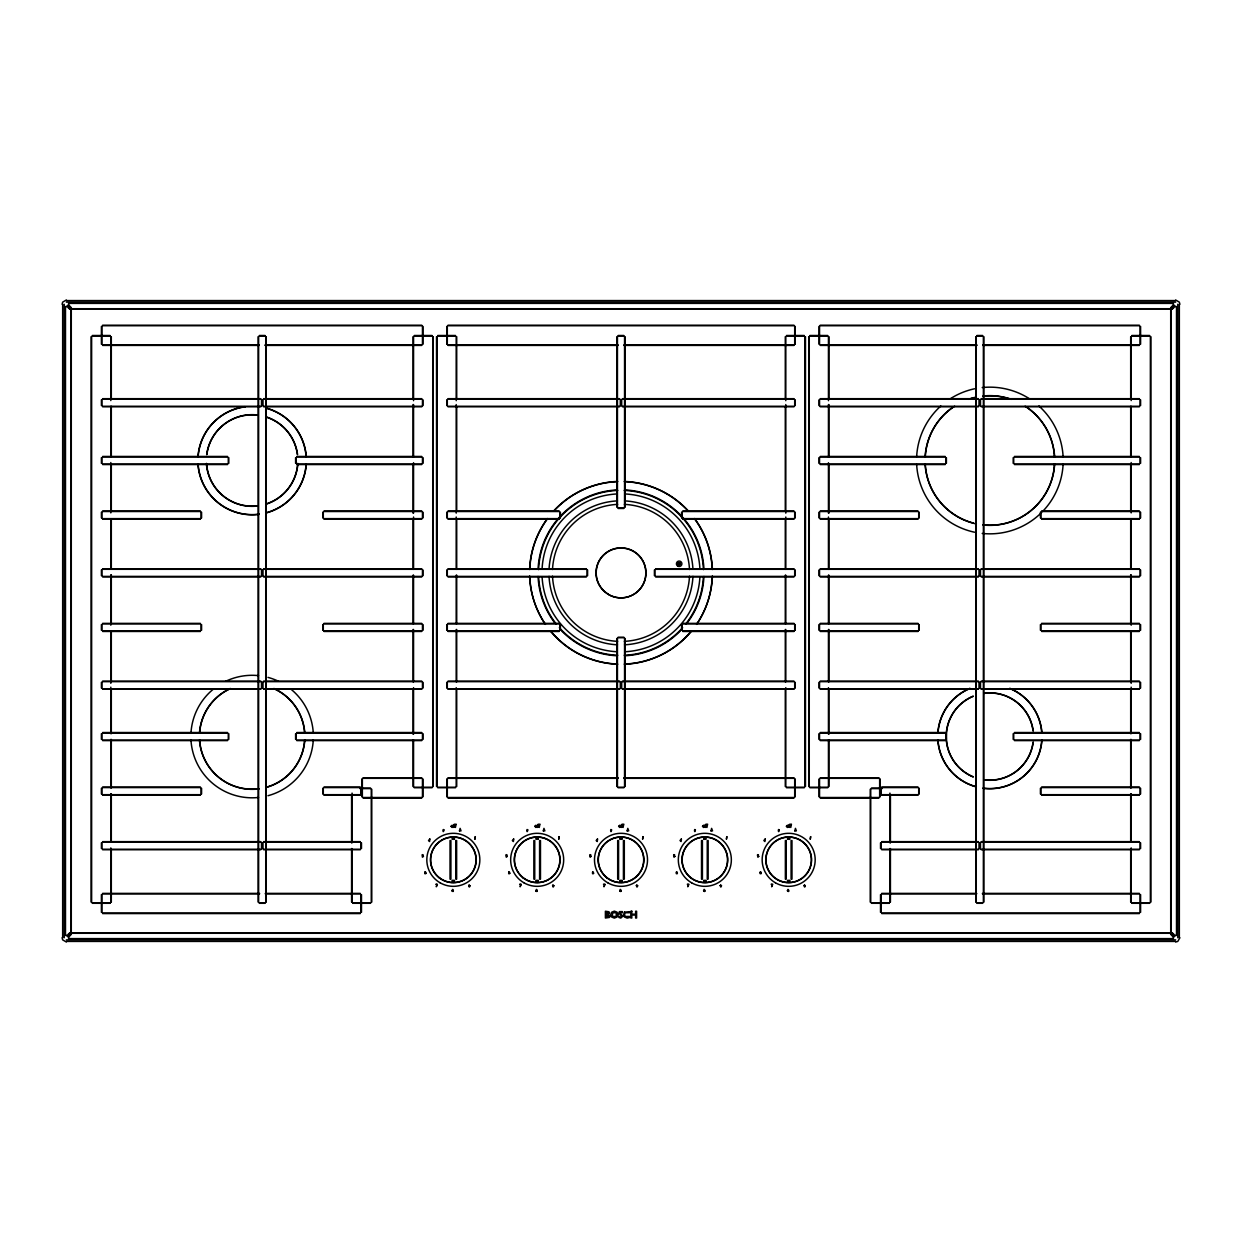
<?xml version="1.0" encoding="UTF-8"?>
<svg xmlns="http://www.w3.org/2000/svg" width="1242" height="1242" viewBox="0 0 1242 1242"><rect width="100%" height="100%" fill="white"/><g stroke="black" fill="none" stroke-linecap="round" stroke-linejoin="round"><path stroke-width="1.5" d="M101.409 739.425L101.409 733.68M101.409 463.375L101.409 457.63M101.906 739.425L101.906 733.68M101.906 463.375L101.906 457.63M258.134 902.111L258.134 336.675M258.631 902.111L258.631 336.675M261.503 848.565L261.503 842.821M261.503 688.068L261.503 682.324M261.503 575.729L261.503 569.985M261.503 405.591L261.503 399.862M262 848.565L262 842.821M262 688.068L262 682.324M262 575.729L262 569.985M262 405.591L262 399.862M265.741 902.111L265.741 336.675M266.238 902.111L266.238 336.675M295.596 739.425L295.596 733.68M295.596 463.375L295.596 457.63M296.093 739.425L296.093 733.68M296.093 463.375L296.093 457.63M351.579 902.111L351.579 848.565M351.579 842.821L351.579 795.004M352.076 902.111L352.076 848.565M352.076 842.821L352.076 793.095M371.265 902.111L371.265 789.275M371.762 902.111L371.762 789.275M413.058 786.559L413.058 740.015M413.058 734.193L413.058 689.605M413.058 681.842L413.058 629.492M413.058 623.67L413.058 575.186M413.058 569.379L413.058 518.954M413.058 513.132L413.058 464.663M413.058 456.901L413.058 404.55M413.058 398.729L413.058 336.675M413.555 786.559L413.555 740.015M413.555 734.193L413.555 687.664M413.555 681.842L413.555 629.492M413.555 623.67L413.555 575.186M413.555 569.379L413.555 517.014M413.555 513.132L413.555 462.723M413.555 456.901L413.555 404.55M413.555 400.669L413.555 336.675M422.466 688.068L422.466 682.324M422.466 575.729L422.466 569.985M422.466 405.591L422.466 399.862M422.963 688.068L422.963 682.324M422.963 575.729L422.963 569.985M422.963 405.591L422.963 399.862M432.744 786.559L432.744 336.675M433.241 786.559L433.241 336.675M436.532 786.559L436.532 336.675M437.029 786.559L437.029 336.675M446.81 630.284L446.81 624.555M446.81 517.945L446.81 512.201M447.306 630.284L447.306 624.555M447.306 517.945L447.306 512.201M456.218 786.559L456.218 687.664M456.218 681.842L456.218 629.492M456.218 623.67L456.218 575.186M456.218 569.379L456.218 517.014M456.218 513.132L456.218 404.55M456.218 400.669L456.218 336.675M456.714 786.559L456.714 689.605M456.714 681.842L456.714 629.492M456.714 623.67L456.714 575.186M456.714 569.379L456.714 518.954M456.714 511.207L456.714 406.491M456.714 398.729L456.714 336.675M616.948 786.559L616.948 638.404M616.948 507.295L616.948 336.675M617.445 786.559L617.445 638.404M617.445 507.295L617.445 336.675M624.555 786.559L624.555 638.404M624.555 507.295L624.555 336.675M625.052 786.559L625.052 638.404M625.052 507.295L625.052 336.675M681.61 630.284L681.61 624.555M681.61 517.945L681.61 512.201M682.106 630.284L682.106 624.555M682.106 517.945L682.106 512.201M785.286 786.559L785.286 689.605M785.286 681.842L785.286 629.492M785.286 623.67L785.286 575.186M785.286 569.379L785.286 518.954M785.286 511.207L785.286 406.491M785.286 398.729L785.286 336.675M785.782 786.559L785.782 687.664M785.782 681.842L785.782 629.492M785.782 623.67L785.782 575.186M785.782 569.379L785.782 517.014M785.782 513.132L785.782 404.55M785.782 400.669L785.782 336.675M804.971 786.559L804.971 336.675M805.468 786.559L805.468 336.675M808.759 786.559L808.759 336.675M809.256 786.559L809.256 336.675M819.037 739.425L819.037 733.68M819.037 463.375L819.037 457.63M819.534 739.425L819.534 733.68M819.534 463.375L819.534 457.63M828.445 786.559L828.445 740.015M828.445 734.193L828.445 687.664M828.445 681.842L828.445 629.492M828.445 623.67L828.445 575.186M828.445 569.379L828.445 517.014M828.445 513.132L828.445 462.723M828.445 456.901L828.445 404.55M828.445 400.669L828.445 336.675M828.942 786.559L828.942 740.015M828.942 734.193L828.942 689.605M828.942 681.842L828.942 629.492M828.942 623.67L828.942 575.186M828.942 569.379L828.942 518.954M828.942 513.132L828.942 464.663M828.942 456.901L828.942 404.55M828.942 398.729L828.942 336.675M870.238 902.111L870.238 789.275M870.735 902.111L870.735 789.275M889.924 902.111L889.924 848.565M889.924 842.821L889.924 793.095M890.421 902.111L890.421 848.565M890.421 842.821L890.421 795.004M975.762 902.111L975.762 336.675M976.259 902.111L976.259 336.675M979.131 688.068L979.131 682.324M979.131 575.729L979.131 569.985M979.131 405.591L979.131 399.862M979.627 688.068L979.627 682.324M979.627 575.729L979.627 569.985M979.627 405.591L979.627 399.862M983.369 902.111L983.369 336.675M983.866 902.111L983.866 336.675M1013.224 739.425L1013.224 733.68M1013.224 463.375L1013.224 457.63M1013.72 739.425L1013.72 733.68M1013.72 463.375L1013.72 457.63M1140.094 912.389L1140.094 894.566M1140.094 848.565L1140.094 842.821M1140.094 688.068L1140.094 682.324M1140.094 575.729L1140.094 569.985M1140.094 405.591L1140.094 399.862M1140.591 912.389L1140.591 894.566M1140.591 848.565L1140.591 842.821M1140.591 688.068L1140.591 682.324M1140.591 575.729L1140.591 569.985M1140.591 405.591L1140.591 399.862M62.1 304.243L62.659 302.132L66.323 300.005M1179.9 937.757L1177.789 941.42L1175.677 941.995M459.478 830.851L460.114 828.367L461.046 830.882L459.478 830.882M543.313 830.851L543.949 828.367L544.881 830.882L543.313 830.882M627.148 830.851L627.784 828.367L628.716 830.882L627.148 830.882M710.983 830.851L711.619 828.367L712.551 830.882L710.983 830.882M794.818 830.851L795.454 828.367L796.386 830.882L794.818 830.882M679.157 562.704C675.71 564.287 681.889 565.933 679.7 562.859M66.323 300.58L1175.677 300.58M66.323 302.132L1175.677 302.132M69.474 302.908L1172.526 302.908M69.474 303.39L1172.526 303.39M66.152 306.231L70.142 306.231M1171.858 306.231L1175.848 306.231M66.152 306.712L70.142 306.712M1171.858 306.712L1175.848 306.712M69.474 308.715L1172.526 308.715M69.474 309.196L1172.526 309.196M102.589 325.233L421.783 325.233M447.989 325.233L794.011 325.233M820.217 325.233L1139.411 325.233M102.589 325.73L421.783 325.73M447.989 325.73L794.011 325.73M820.217 325.73L1139.411 325.73M92.312 335.495L110.134 335.495M259.314 335.495L265.058 335.495M414.238 335.495L432.061 335.495M437.712 335.495L455.535 335.495M618.128 335.495L623.872 335.495M786.465 335.495L804.288 335.495M809.939 335.495L827.762 335.495M976.942 335.495L982.686 335.495M1131.866 335.495L1149.688 335.495M92.312 335.992L110.134 335.992M259.314 335.992L265.058 335.992M414.238 335.992L432.061 335.992M437.712 335.992L455.535 335.992M618.128 335.992L623.872 335.992M786.465 335.992L804.288 335.992M809.939 335.992L827.762 335.992M976.942 335.992L982.686 335.992M1131.866 335.992L1149.688 335.992M102.589 344.903L259.283 344.903M265.089 344.903L421.783 344.903M447.989 344.903L618.097 344.903M623.903 344.903L794.011 344.903M820.217 344.903L976.911 344.903M982.717 344.903L1139.411 344.903M102.589 345.416L259.283 345.416M265.089 345.416L421.783 345.416M447.989 345.416L618.097 345.416M623.903 345.416L794.011 345.416M820.217 345.416L976.911 345.416M982.717 345.416L1139.411 345.416M102.589 398.682L260.82 398.682M263.552 398.682L421.783 398.682M447.989 398.682L619.634 398.682M622.366 398.682L794.011 398.682M820.217 398.682L978.448 398.682M981.18 398.682L1139.411 398.682M102.589 399.179L260.82 399.179M263.552 399.179L421.783 399.179M447.989 399.179L619.634 399.179M622.366 399.179L794.011 399.179M820.217 399.179L978.448 399.179M981.18 399.179L1139.411 399.179M102.589 406.274L260.82 406.274M263.552 406.274L421.783 406.274M447.989 406.274L619.634 406.274M622.366 406.274L794.011 406.274M820.217 406.274L978.448 406.274M981.18 406.274L1139.411 406.274M102.589 406.771L260.82 406.771M263.552 406.771L421.783 406.771M447.989 406.771L619.634 406.771M622.366 406.771L794.011 406.771M820.217 406.771L978.448 406.771M981.18 406.771L1139.411 406.771M102.589 456.451L227.596 456.451M296.776 456.451L421.783 456.451M820.217 456.451L945.224 456.451M1014.404 456.451L1139.411 456.451M102.589 456.963L227.596 456.963M296.776 456.963L421.783 456.963M820.217 456.963L945.224 456.963M1014.404 456.963L1139.411 456.963M102.589 464.058L227.596 464.058M296.776 464.058L421.783 464.058M820.217 464.058L945.224 464.058M1014.404 464.058L1139.411 464.058M102.589 464.555L227.596 464.555M296.776 464.555L421.783 464.555M820.217 464.555L945.224 464.555M1014.404 464.555L1139.411 464.555M618.128 507.978L623.872 507.978M618.128 508.475L623.872 508.475M102.589 511.021L200.412 511.021M323.96 511.021L421.783 511.021M447.989 511.021L559.226 511.021M682.774 511.021L794.011 511.021M820.217 511.021L918.04 511.021M1041.588 511.021L1139.411 511.021M102.589 511.518L200.412 511.518M323.96 511.518L421.783 511.518M447.989 511.518L559.226 511.518M682.774 511.518L794.011 511.518M820.217 511.518L918.04 511.518M1041.588 511.518L1139.411 511.518M102.589 518.628L200.412 518.628M323.96 518.628L421.783 518.628M447.989 518.628L559.226 518.628M682.774 518.628L794.011 518.628M820.217 518.628L918.04 518.628M1041.588 518.628L1139.411 518.628M102.589 519.125L200.412 519.125M323.96 519.125L421.783 519.125M447.989 519.125L559.226 519.125M682.774 519.125L794.011 519.125M820.217 519.125L918.04 519.125M1041.588 519.125L1139.411 519.125M102.589 568.805L260.82 568.805M263.552 568.805L421.783 568.805M447.989 568.805L586.41 568.805M655.59 568.805L794.011 568.805M820.217 568.805L978.448 568.805M981.18 568.805L1139.411 568.805M102.589 569.302L260.82 569.302M263.552 569.302L421.783 569.302M447.989 569.302L586.41 569.302M655.59 569.302L794.011 569.302M820.217 569.302L978.448 569.302M981.18 569.302L1139.411 569.302M102.589 576.397L260.82 576.397M263.552 576.397L421.783 576.397M447.989 576.397L586.41 576.397M655.59 576.397L794.011 576.397M820.217 576.397L978.448 576.397M981.18 576.397L1139.411 576.397M102.589 576.893L260.82 576.893M263.552 576.893L421.783 576.893M447.989 576.893L586.41 576.893M655.59 576.893L794.011 576.893M820.217 576.893L978.448 576.893M981.18 576.893L1139.411 576.893M102.589 623.375L200.412 623.375M323.96 623.375L421.783 623.375M447.989 623.375L559.226 623.375M682.774 623.375L794.011 623.375M820.217 623.375L918.04 623.375M1041.588 623.375L1139.411 623.375M102.589 623.872L200.412 623.872M323.96 623.872L421.783 623.872M447.989 623.872L559.226 623.872M682.774 623.872L794.011 623.872M820.217 623.872L918.04 623.872M1041.588 623.872L1139.411 623.872M102.589 630.967L200.412 630.967M323.96 630.967L421.783 630.967M447.989 630.967L559.226 630.967M682.774 630.967L794.011 630.967M820.217 630.967L918.04 630.967M1041.588 630.967L1139.411 630.967M102.589 631.464L200.412 631.464M323.96 631.464L421.783 631.464M447.989 631.464L559.226 631.464M682.774 631.464L794.011 631.464M820.217 631.464L918.04 631.464M1041.588 631.464L1139.411 631.464M618.128 637.224L623.872 637.224M618.128 637.736L623.872 637.736M102.589 681.144L260.82 681.144M263.552 681.144L421.783 681.144M447.989 681.144L619.634 681.144M622.366 681.144L794.011 681.144M820.217 681.144L978.448 681.144M981.18 681.144L1139.411 681.144M102.589 681.656L260.82 681.656M263.552 681.656L421.783 681.656M447.989 681.656L619.634 681.656M622.366 681.656L794.011 681.656M820.217 681.656L978.448 681.656M981.18 681.656L1139.411 681.656M102.589 688.751L260.82 688.751M263.552 688.751L421.783 688.751M447.989 688.751L619.634 688.751M622.366 688.751L794.011 688.751M820.217 688.751L978.448 688.751M981.18 688.751L1139.411 688.751M102.589 689.248L260.82 689.248M263.552 689.248L421.783 689.248M447.989 689.248L619.634 689.248M622.366 689.248L794.011 689.248M820.217 689.248L978.448 689.248M981.18 689.248L1139.411 689.248M102.589 732.516L227.596 732.516M296.776 732.516L421.783 732.516M820.217 732.516L945.224 732.516M1014.404 732.516L1139.411 732.516M102.589 733.013L227.596 733.013M296.776 733.013L421.783 733.013M820.217 733.013L945.224 733.013M1014.404 733.013L1139.411 733.013M102.589 740.108L227.596 740.108M296.776 740.108L421.783 740.108M820.217 740.108L945.224 740.108M1014.404 740.108L1139.411 740.108M102.589 740.605L227.596 740.605M296.776 740.605L421.783 740.605M820.217 740.605L945.224 740.605M1014.404 740.605L1139.411 740.605M363.037 777.818L421.783 777.818M447.989 777.818L618.097 777.818M623.903 777.818L794.011 777.818M820.217 777.818L878.963 777.818M363.037 778.33L421.783 778.33M447.989 778.33L618.097 778.33M623.903 778.33L794.011 778.33M820.217 778.33L878.963 778.33M102.589 787.071L200.412 787.071M323.96 787.071L360.304 787.071M881.696 787.071L918.04 787.071M1041.588 787.071L1139.411 787.071M414.238 787.242L432.061 787.242M437.712 787.242L455.535 787.242M618.128 787.242L623.872 787.242M786.465 787.242L804.288 787.242M809.939 787.242L827.762 787.242M102.589 787.583L200.412 787.583M323.96 787.583L360.304 787.583M881.696 787.583L918.04 787.583M1041.588 787.583L1139.411 787.583M414.238 787.738L432.061 787.738M437.712 787.738L455.535 787.738M618.128 787.738L623.872 787.738M786.465 787.738L804.288 787.738M809.939 787.738L827.762 787.738M361.67 788.096L370.582 788.096M871.418 788.096L880.33 788.096M359.885 788.592L370.582 788.592M871.418 788.592L882.115 788.592M102.589 794.678L200.412 794.678M323.96 794.678L360.304 794.678M881.696 794.678L918.04 794.678M1041.588 794.678L1139.411 794.678M102.589 795.175L200.412 795.175M323.96 795.175L360.304 795.175M881.696 795.175L918.04 795.175M1041.588 795.175L1139.411 795.175M363.037 797.504L421.783 797.504M447.989 797.504L794.011 797.504M820.217 797.504L878.963 797.504M363.037 798.001L421.783 798.001M447.989 798.001L794.011 798.001M820.217 798.001L878.963 798.001M452.119 838.381L454.541 838.381M535.954 838.381L538.376 838.381M619.789 838.381L622.211 838.381M703.624 838.381L706.046 838.381M787.459 838.381L789.881 838.381M452.119 839.282L454.541 839.282M535.954 839.282L538.376 839.282M619.789 839.282L622.211 839.282M703.624 839.282L706.046 839.282M787.459 839.282L789.881 839.282M102.589 841.641L260.82 841.641M263.552 841.641L360.304 841.641M881.696 841.641L978.448 841.641M981.18 841.641L1139.411 841.641M102.589 842.138L260.82 842.138M263.552 842.138L360.304 842.138M881.696 842.138L978.448 842.138M981.18 842.138L1139.411 842.138M102.589 849.249L260.82 849.249M263.552 849.249L360.304 849.249M881.696 849.249L978.448 849.249M981.18 849.249L1139.411 849.249M102.589 849.745L260.82 849.745M263.552 849.745L360.304 849.745M881.696 849.745L978.448 849.745M981.18 849.745L1139.411 849.745M452.119 880.361L454.541 880.361M535.954 880.361L538.376 880.361M619.789 880.361L622.211 880.361M703.624 880.361L706.046 880.361M787.459 880.361L789.881 880.361M452.119 881.246L454.541 881.246M535.954 881.246L538.376 881.246M619.789 881.246L622.211 881.246M703.624 881.246L706.046 881.246M787.459 881.246L789.881 881.246M102.589 893.386L259.547 893.386M265.353 893.386L360.304 893.386M881.696 893.386L976.647 893.386M982.453 893.386L1139.411 893.386M102.589 893.883L259.547 893.883M265.353 893.883L360.304 893.883M881.696 893.883L976.647 893.883M982.453 893.883L1139.411 893.883M92.312 902.794L110.134 902.794M259.314 902.794L265.058 902.794M352.759 902.794L370.582 902.794M871.418 902.794L889.241 902.794M976.942 902.794L982.686 902.794M1131.866 902.794L1149.688 902.794M92.312 903.291L110.134 903.291M259.314 903.291L265.058 903.291M352.759 903.291L370.582 903.291M871.418 903.291L889.241 903.291M976.942 903.291L982.686 903.291M1131.866 903.291L1149.688 903.291M102.589 913.056L360.304 913.056M881.696 913.056L1139.411 913.056M102.589 913.569L360.304 913.569M881.696 913.569L1139.411 913.569M69.474 932.804L1172.526 932.804M69.474 933.285L1172.526 933.285M66.152 935.288L70.142 935.288M1171.858 935.288L1175.848 935.288M66.152 935.769L70.142 935.769M1171.858 935.769L1175.848 935.769M69.474 938.61L1172.526 938.61M69.474 939.092L1172.526 939.092M66.323 939.868L1175.677 939.868M66.323 941.42L1175.677 941.42M1175.677 300.005L1179.341 302.132L1179.9 304.243M66.323 941.995L62.659 939.868L62.1 937.757M1179.341 304.243L1179.341 937.757M1177.789 304.243L1177.789 937.757M1176.997 307.379L1176.997 934.621M1176.516 307.379L1176.516 934.621M1173.674 304.057L1173.674 308.047M1173.674 933.953L1173.674 937.943M1173.193 304.057L1173.193 308.047M1173.193 933.953L1173.193 937.943M1171.206 307.379L1171.206 934.621M1170.709 307.379L1170.709 934.621M1150.868 336.675L1150.868 902.111M1150.371 336.675L1150.371 902.111M1140.591 326.413L1140.591 344.236M1140.591 457.63L1140.591 463.375M1140.591 512.201L1140.591 517.945M1140.591 624.555L1140.591 630.284M1140.591 733.68L1140.591 739.425M1140.591 788.251L1140.591 793.995M1140.094 326.413L1140.094 344.236M1140.094 457.63L1140.094 463.375M1140.094 512.201L1140.094 517.945M1140.094 624.555L1140.094 630.284M1140.094 733.68L1140.094 739.425M1140.094 788.251L1140.094 793.995M1131.183 336.675L1131.183 400.576M1131.183 406.382L1131.183 456.73M1131.183 462.552L1131.183 512.899M1131.183 518.706L1131.183 569.053M1131.183 574.86L1131.183 625.207M1131.183 631.014L1131.183 683.302M1131.183 687.168L1131.183 733.649M1131.183 739.456L1131.183 787.863M1131.183 793.669L1131.183 842.076M1131.183 847.898L1131.183 902.111M1130.686 336.675L1130.686 398.651M1130.686 406.382L1130.686 456.73M1130.686 464.477L1130.686 510.959M1130.686 518.706L1130.686 569.053M1130.686 574.86L1130.686 623.267M1130.686 631.014L1130.686 681.361M1130.686 689.108L1130.686 733.649M1130.686 739.456L1130.686 787.863M1130.686 793.669L1130.686 842.076M1130.686 849.823L1130.686 902.111M1040.92 512.201L1040.92 517.945M1040.92 624.555L1040.92 630.284M1040.92 788.251L1040.92 793.995M1040.423 512.201L1040.423 517.945M1040.423 624.555L1040.423 630.284M1040.423 788.251L1040.423 793.995M980.497 399.862L980.497 405.591M980.497 569.985L980.497 575.729M980.497 682.324L980.497 688.068M980.497 842.821L980.497 848.565M980 399.862L980 405.591M980 569.985L980 575.729M980 682.324L980 688.068M980 842.821L980 848.565M979.627 842.821L979.627 848.565M979.131 842.821L979.131 848.565M946.404 457.63L946.404 463.375M946.404 733.68L946.404 739.425M945.907 457.63L945.907 463.375M945.907 733.68L945.907 739.425M919.204 512.201L919.204 517.945M919.204 624.555L919.204 630.284M919.204 788.251L919.204 793.995M918.707 512.201L918.707 517.945M918.707 624.555L918.707 630.284M918.707 788.251L918.707 793.995M881.013 788.251L881.013 793.995M881.013 842.821L881.013 848.565M881.013 894.566L881.013 912.389M880.516 788.251L880.516 793.995M880.516 842.821L880.516 848.565M880.516 894.566L880.516 912.389M880.143 778.998L880.143 796.821M879.647 778.998L879.647 796.821M819.534 326.413L819.534 344.236M819.534 399.862L819.534 405.591M819.534 512.201L819.534 517.945M819.534 569.985L819.534 575.729M819.534 624.555L819.534 630.284M819.534 682.324L819.534 688.068M819.534 778.998L819.534 796.821M819.037 326.413L819.037 344.236M819.037 399.862L819.037 405.591M819.037 512.201L819.037 517.945M819.037 569.985L819.037 575.729M819.037 624.555L819.037 630.284M819.037 682.324L819.037 688.068M819.037 778.998L819.037 796.821M795.191 326.413L795.191 344.236M795.191 399.862L795.191 405.591M795.191 512.201L795.191 517.945M795.191 569.985L795.191 575.729M795.191 624.555L795.191 630.284M795.191 682.324L795.191 688.068M795.191 778.998L795.191 796.821M794.694 326.413L794.694 344.236M794.694 399.862L794.694 405.591M794.694 512.201L794.694 517.945M794.694 569.985L794.694 575.729M794.694 624.555L794.694 630.284M794.694 682.324L794.694 688.068M794.694 778.998L794.694 796.821M791.977 840.477L791.977 879.15M791.092 840.477L791.092 879.15M786.248 840.477L786.248 879.15M785.363 840.477L785.363 879.15M708.142 840.477L708.142 879.15M707.257 840.477L707.257 879.15M702.413 840.477L702.413 879.15M701.528 840.477L701.528 879.15M654.907 569.985L654.907 575.729M654.41 569.985L654.41 575.729M624.307 840.477L624.307 879.15M623.422 840.477L623.422 879.15M621.683 399.862L621.683 405.591M621.683 682.324L621.683 688.068M621.186 399.862L621.186 405.591M621.186 682.324L621.186 688.068M620.814 399.862L620.814 405.591M620.814 682.324L620.814 688.068M620.317 399.862L620.317 405.591M620.317 682.324L620.317 688.068M618.578 840.477L618.578 879.15M617.693 840.477L617.693 879.15M587.59 569.985L587.59 575.729M587.093 569.985L587.093 575.729M560.39 512.201L560.39 517.945M560.39 624.555L560.39 630.284M559.894 512.201L559.894 517.945M559.894 624.555L559.894 630.284M540.472 840.477L540.472 879.15M539.587 840.477L539.587 879.15M534.743 840.477L534.743 879.15M533.858 840.477L533.858 879.15M456.637 840.477L456.637 879.15M455.752 840.477L455.752 879.15M450.908 840.477L450.908 879.15M450.023 840.477L450.023 879.15M447.306 326.413L447.306 344.236M447.306 399.862L447.306 405.591M447.306 569.985L447.306 575.729M447.306 682.324L447.306 688.068M447.306 778.998L447.306 796.821M446.81 326.413L446.81 344.236M446.81 399.862L446.81 405.591M446.81 569.985L446.81 575.729M446.81 682.324L446.81 688.068M446.81 778.998L446.81 796.821M422.963 326.413L422.963 344.236M422.963 457.63L422.963 463.375M422.963 512.201L422.963 517.945M422.963 624.555L422.963 630.284M422.963 733.68L422.963 739.425M422.963 778.998L422.963 796.821M422.466 326.413L422.466 344.236M422.466 457.63L422.466 463.375M422.466 512.201L422.466 517.945M422.466 624.555L422.466 630.284M422.466 733.68L422.466 739.425M422.466 778.998L422.466 796.821M362.353 778.998L362.353 796.821M361.857 778.998L361.857 796.821M361.484 788.251L361.484 793.995M361.484 842.821L361.484 848.565M361.484 894.566L361.484 912.389M360.987 788.251L360.987 793.995M360.987 842.821L360.987 848.565M360.987 894.566L360.987 912.389M323.293 512.201L323.293 517.945M323.293 624.555L323.293 630.284M323.293 788.251L323.293 793.995M322.796 512.201L322.796 517.945M322.796 624.555L322.796 630.284M322.796 788.251L322.796 793.995M262.869 399.862L262.869 405.591M262.869 569.985L262.869 575.729M262.869 682.324L262.869 688.068M262.869 842.821L262.869 848.565M262.373 399.862L262.373 405.591M262.373 569.985L262.373 575.729M262.373 682.324L262.373 688.068M262.373 842.821L262.373 848.565M228.776 457.63L228.776 463.375M228.776 733.68L228.776 739.425M228.28 457.63L228.28 463.375M228.28 733.68L228.28 739.425M201.577 512.201L201.577 517.945M201.577 624.555L201.577 630.284M201.577 788.251L201.577 793.995M201.08 512.201L201.08 517.945M201.08 624.555L201.08 630.284M201.08 788.251L201.08 793.995M111.314 336.675L111.314 398.651M111.314 406.382L111.314 456.73M111.314 464.477L111.314 510.959M111.314 518.706L111.314 569.053M111.314 574.86L111.314 623.267M111.314 631.014L111.314 681.361M111.314 689.108L111.314 733.649M111.314 739.456L111.314 787.863M111.314 793.669L111.314 842.076M111.314 849.823L111.314 902.111M110.817 336.675L110.817 400.576M110.817 406.382L110.817 456.73M110.817 462.552L110.817 512.899M110.817 518.706L110.817 569.053M110.817 574.86L110.817 625.207M110.817 631.014L110.817 683.302M110.817 687.168L110.817 733.649M110.817 739.456L110.817 787.863M110.817 793.669L110.817 842.076M110.817 847.898L110.817 902.111M101.906 326.413L101.906 344.236M101.906 399.862L101.906 405.591M101.906 512.201L101.906 517.945M101.906 569.985L101.906 575.729M101.906 624.555L101.906 630.284M101.906 682.324L101.906 688.068M101.906 788.251L101.906 793.995M101.906 842.821L101.906 848.565M101.906 894.566L101.906 912.389M101.409 326.413L101.409 344.236M101.409 399.862L101.409 405.591M101.409 512.201L101.409 517.945M101.409 569.985L101.409 575.729M101.409 624.555L101.409 630.284M101.409 682.324L101.409 688.068M101.409 788.251L101.409 793.995M101.409 842.821L101.409 848.565M101.409 894.566L101.409 912.389M91.629 336.675L91.629 902.111M91.132 336.675L91.132 902.111M71.291 307.379L71.291 934.621M70.794 307.379L70.794 934.621M68.807 304.057L68.807 308.047M68.807 933.953L68.807 937.943M68.326 304.057L68.326 308.047M68.326 933.953L68.326 937.943M65.484 307.379L65.484 934.621M65.003 307.379L65.003 934.621M64.211 304.243L64.211 937.757M62.659 304.243L62.659 937.757M703.329 577.701A82.469 82.469 0 0 1 685.77 623.919M682.65 627.629A82.469 82.469 0 0 1 624.245 655.264M617.755 655.264A82.469 82.469 0 0 1 559.35 627.629M556.23 623.919A82.469 82.469 0 0 1 538.671 577.701M538.593 569.612A82.469 82.469 0 0 1 617.755 490.435M624.245 490.435A82.469 82.469 0 0 1 703.407 569.612M699.914 576.723A79.007 79.007 0 0 1 624.881 651.755M617.119 651.755A79.007 79.007 0 0 1 542.086 576.723M542.086 568.976A79.007 79.007 0 0 1 617.119 493.943M624.881 493.943A79.007 79.007 0 0 1 699.914 568.976M692.958 576.381A72.052 72.052 0 0 1 624.54 644.815M617.46 644.815A72.052 72.052 0 0 1 549.042 576.381M549.042 569.317A72.052 72.052 0 0 1 617.46 500.883M624.54 500.883A72.052 72.052 0 0 1 692.958 569.317M689.496 576.21A68.574 68.574 0 0 1 624.369 641.353M617.631 641.353A68.574 68.574 0 0 1 552.504 576.21M552.504 569.488A68.574 68.574 0 0 1 617.631 504.361M624.369 504.361A68.574 68.574 0 0 1 689.496 569.488M1041.96 739.968A52.195 52.195 0 0 1 983.059 788.297M976.367 786.962A52.195 52.195 0 0 1 937.788 739.968M937.788 733.137A52.195 52.195 0 0 1 969.909 688.332M1009.839 688.332A52.195 52.195 0 0 1 1041.96 733.137M1041.759 739.953A51.993 51.993 0 0 1 983.09 788.111M974.784 786.31A51.993 51.993 0 0 1 937.989 739.953M937.989 733.153A51.993 51.993 0 0 1 969.971 688.518M1009.777 688.518A51.993 51.993 0 0 1 1041.759 733.153M1063.105 464.337A73.34 73.34 0 0 1 1043.078 510.99M1041.727 512.356A73.34 73.34 0 0 1 982.205 533.439M974.628 532.244A73.34 73.34 0 0 1 916.643 464.337M916.643 456.668A73.34 73.34 0 0 1 940.799 406.01M949.928 398.993A73.34 73.34 0 0 1 974.628 388.762M982.205 387.566A73.34 73.34 0 0 1 1029.82 398.993M1038.949 406.01A73.34 73.34 0 0 1 1063.105 456.668M712.396 576.272A91.473 91.473 0 0 1 696.576 624.384A91.271 91.271 0 0 0 712.209 576.257M691.437 631.2A91.473 91.473 0 0 1 624.415 664.253M617.585 664.253A91.473 91.473 0 0 1 550.563 631.2M529.604 576.272A91.473 91.473 0 0 0 545.424 624.384A91.271 91.271 0 0 1 529.791 576.257M529.604 569.441A91.473 91.473 0 0 1 547.412 518.535M553.948 510.633A91.473 91.473 0 0 1 617.585 481.446M624.415 481.446A91.473 91.473 0 0 1 688.052 510.633M694.588 518.535A91.473 91.473 0 0 1 712.396 569.441M691.282 631.076A91.271 91.271 0 0 1 624.415 664.051M617.585 664.051A91.271 91.271 0 0 1 550.718 631.076M529.791 569.441A91.271 91.271 0 0 1 547.567 518.659M554.103 510.772A91.271 91.271 0 0 1 617.585 481.648M624.415 481.648A91.271 91.271 0 0 1 687.897 510.772M694.433 518.659A91.271 91.271 0 0 1 712.209 569.441M313.295 739.766A61.262 61.262 0 0 1 267.977 795.718M258.538 797.473A61.262 61.262 0 0 1 190.958 739.766M190.958 733.354A61.262 61.262 0 0 1 213.577 688.953M225.749 681.268A61.262 61.262 0 0 1 258.538 675.632M267.977 677.387A61.262 61.262 0 0 1 278.503 681.268M290.675 688.953A61.262 61.262 0 0 1 313.295 733.354M306.324 464.058A54.306 54.306 0 0 1 266.176 512.962M259.221 514.343A54.306 54.306 0 0 1 197.928 464.058M197.928 456.947A54.306 54.306 0 0 1 245.031 406.662M266.176 408.044A54.306 54.306 0 0 1 306.324 456.947M306.122 464.042A54.105 54.105 0 0 1 266.13 512.775M259.19 514.141A54.105 54.105 0 0 1 198.13 464.042M198.13 456.963A54.105 54.105 0 0 1 245.062 406.864M266.13 408.245A54.105 54.105 0 0 1 306.122 456.963M1033.235 742.266A43.734 43.734 0 0 1 984.161 779.914M973.138 776.964A43.734 43.734 0 0 1 973.138 696.157M984.161 693.191A43.734 43.734 0 0 1 1033.235 730.855M1033.034 742.235A43.532 43.532 0 0 1 984.192 779.712M973.216 776.778A43.532 43.532 0 0 1 973.216 696.343M984.192 693.393A43.532 43.532 0 0 1 1033.034 730.87M1054.66 463.903A64.879 64.879 0 0 1 983.09 525.024M976.383 523.969A64.879 64.879 0 0 1 925.088 463.903M925.088 457.118A64.879 64.879 0 0 1 953.126 407.034M968.217 399.35A64.879 64.879 0 0 1 976.383 397.036M983.09 395.981A64.879 64.879 0 0 1 1011.531 399.35M1026.622 407.034A64.879 64.879 0 0 1 1054.66 457.118M1054.474 463.887A64.677 64.677 0 0 1 983.105 524.838M973.138 522.975A64.677 64.677 0 0 1 925.274 463.887M925.274 457.118A64.677 64.677 0 0 1 954.648 406.258M969.893 398.993A64.677 64.677 0 0 1 973.138 398.03M983.105 396.182A64.677 64.677 0 0 1 1009.855 398.993M1025.1 406.258A64.677 64.677 0 0 1 1054.474 457.118M703.935 576.474A83.012 83.012 0 0 1 686.857 623.375M682.2 628.933A83.012 83.012 0 0 1 624.617 655.776M617.383 655.776A83.012 83.012 0 0 1 559.8 628.933M555.143 623.375A83.012 83.012 0 0 1 538.065 576.474M538.065 569.24A83.012 83.012 0 0 1 617.383 489.922M624.617 489.922A83.012 83.012 0 0 1 703.935 569.24M304.802 740.015A52.801 52.801 0 0 1 265.788 787.552M259.019 788.903A52.801 52.801 0 0 1 199.45 740.015M199.45 733.106A52.801 52.801 0 0 1 230.344 688.472M273.908 688.472A52.801 52.801 0 0 1 304.802 733.106M304.616 739.999A52.599 52.599 0 0 1 265.741 787.366M258.988 788.701A52.599 52.599 0 0 1 199.636 739.999M199.636 733.122A52.599 52.599 0 0 1 230.422 688.642M273.83 688.642A52.599 52.599 0 0 1 304.616 733.122M297.878 463.499A45.845 45.845 0 0 1 266.859 503.926M258.103 505.96A45.845 45.845 0 0 1 206.374 463.499M206.669 454.525A45.845 45.845 0 0 1 258.103 415.045M266.859 417.095A45.845 45.845 0 0 1 297.583 454.525M297.676 463.483A45.643 45.643 0 0 1 266.797 503.724M258.088 505.758A45.643 45.643 0 0 1 206.576 463.483M206.871 454.541A45.643 45.643 0 0 1 258.088 415.247M266.797 417.281A45.643 45.643 0 0 1 297.381 454.541M469.6 885.593L468.777 885.546L469.6 885.593M553.435 885.593L552.612 885.546L553.435 885.593M637.27 885.593L636.447 885.546L637.27 885.593M721.105 885.593L720.282 885.546L721.105 885.593M804.94 885.593L804.117 885.546L804.94 885.593M453.873 824.61L453.811 827.436L454.23 825.651L455.441 827.436L456.093 824.129L455.007 825.262L454.882 824.129L453.873 824.61M537.708 824.61L537.646 827.436L538.065 825.651L539.276 827.436L539.928 824.129L538.842 825.262L538.717 824.129L537.708 824.61M621.543 824.61L621.481 827.436L621.9 825.651L623.111 827.436L623.763 824.129L622.677 825.262L622.553 824.129L621.543 824.61M705.378 824.61L705.316 827.436L705.735 825.651L706.946 827.436L707.598 824.129L706.512 825.262L706.388 824.129L705.378 824.61M789.213 824.61L789.151 827.436L789.57 825.651L790.781 827.436L791.433 824.129L790.347 825.262L790.222 824.129L789.213 824.61M443.891 829.904C443.239 834.748 442.261 827.84 443.891 829.904M527.726 829.904C527.074 834.748 526.096 827.84 527.726 829.904M611.561 829.904C610.909 834.748 609.931 827.84 611.561 829.904M695.396 829.904C694.744 834.748 693.766 827.84 695.396 829.904M779.231 829.904C778.579 834.748 777.601 827.84 779.231 829.904M452.088 890.7C454.417 893.867 452.957 886.524 452.088 890.7M535.923 890.7C538.252 893.867 536.792 886.524 535.923 890.7M619.758 890.7C622.087 893.867 620.627 886.524 619.758 890.7M703.593 890.7C705.922 893.867 704.462 886.524 703.593 890.7M787.428 890.7C789.757 893.867 788.297 886.524 787.428 890.7M678.039 563.154L678.52 564.893L680.274 564.427L679.793 562.673L678.039 563.154M424.904 872.179L424.873 873.716C426.891 874.601 425.214 870.285 424.904 872.179M508.739 872.179L508.708 873.716C510.726 874.601 509.049 870.285 508.739 872.179M592.574 872.179L592.543 873.716C594.561 874.601 592.884 870.285 592.574 872.179M676.409 872.179L676.378 873.716C678.396 874.601 676.719 870.285 676.409 872.179M760.244 872.179L760.213 873.716C762.231 874.601 760.554 870.285 760.244 872.179M609.465 912.948L608.425 914.407L610.055 916.208L609.527 917.419L605.397 918.024L605.397 911.224L608.968 911.768L609.465 912.948M469.973 885.717L469.693 886.617C469.103 888.682 467.986 883.093 469.973 885.717M553.808 885.717L553.528 886.617C552.938 888.682 551.821 883.093 553.808 885.717M637.643 885.717L637.363 886.617C636.773 888.682 635.656 883.093 637.643 885.717M721.478 885.717L721.198 886.617C720.608 888.682 719.491 883.093 721.478 885.717M805.313 885.717L805.033 886.617C804.443 888.682 803.326 883.093 805.313 885.717M452.849 826.334L451.405 826.318L452.849 826.334M536.684 826.334L535.24 826.318L536.684 826.334M620.519 826.334L619.075 826.318L620.519 826.334M704.354 826.334L702.91 826.318L704.354 826.334M788.189 826.334L786.745 826.318L788.189 826.334M425.82 873.219L425.028 872.971L425.82 873.219M509.655 873.219L508.863 872.971L509.655 873.219M593.49 873.219L592.698 872.971L593.49 873.219M677.325 873.219L676.533 872.971L677.325 873.219M761.16 873.219L760.368 872.971L761.16 873.219M453.283 826.318L452.104 827.467L450.955 826.318L452.104 825.216L453.283 826.318M537.118 826.318L535.939 827.467L534.79 826.318L535.939 825.216L537.118 826.318M620.953 826.318L619.774 827.467L618.625 826.318L619.774 825.216L620.953 826.318M704.788 826.318L703.609 827.467L702.46 826.318L703.609 825.216L704.788 826.318M788.623 826.318L787.444 827.467L786.295 826.318L787.444 825.216L788.623 826.318M618.019 914.624L617.041 917.046L614.34 918.102L611.685 917.062L610.707 914.624L611.701 912.171L614.355 911.131L617.026 912.156L618.019 914.624M423.429 856.39C420.79 858.067 423.879 856.281 422.202 855.971L422.202 854.682C424.578 854.62 421.333 855.272 423.429 856.39M453.221 891.011L452.352 891.011L453.221 891.011M507.264 856.39C504.625 858.067 507.714 856.281 506.037 855.971L506.037 854.682C508.413 854.62 505.168 855.272 507.264 856.39M537.056 891.011L536.187 891.011L537.056 891.011M591.099 856.39C588.46 858.067 591.549 856.281 589.872 855.971L589.872 854.682C592.248 854.62 589.003 855.272 591.099 856.39M620.891 891.011L620.022 891.011L620.891 891.011M674.934 856.39C672.295 858.067 675.384 856.281 673.707 855.971L673.707 854.682C676.083 854.62 672.838 855.272 674.934 856.39M704.726 891.011L703.857 891.011L704.726 891.011M758.769 856.39C756.13 858.067 759.219 856.281 757.542 855.971L757.542 854.682C759.918 854.62 756.673 855.272 758.769 856.39M788.561 891.011L787.692 891.011L788.561 891.011M612.461 912.761L612.461 916.472L616.249 916.472L616.249 912.761L612.461 912.761M609.046 916.068L606.375 917.139L606.375 915.012L609.046 916.068M622.708 916.27L620.798 918.102L618.904 917.481L618.904 916.239L620.69 917.233L621.807 916.379L618.858 912.948L619.432 911.628L622.444 911.612L622.444 912.715L619.774 912.808L622.708 916.27M624.555 912.14L623.515 914.717L624.384 916.953L627.179 918.102L629.632 917.512L629.632 916.441L625.269 916.487L624.509 914.624L625.285 912.761L629.57 912.73L629.57 911.69L624.555 912.14M608.456 913.041L606.375 914.128L606.375 912.094L608.456 913.041M436.889 884.614L436.299 886.788L437.417 884.273L435.818 884.273L436.889 884.614M520.724 884.614L520.134 886.788L521.252 884.273L519.653 884.273L520.724 884.614M604.559 884.614L603.969 886.788L605.087 884.273L603.488 884.273L604.559 884.614M688.394 884.614L687.804 886.788L688.922 884.273L687.323 884.273L688.394 884.614M772.229 884.614L771.639 886.788L772.757 884.273L771.158 884.273L772.229 884.614M429.763 839.002L428.521 840.539L429.561 841.517L429.918 839.002M513.598 839.002L512.356 840.539L513.396 841.517L513.753 839.002M597.433 839.002L596.191 840.539L597.231 841.517L597.588 839.002M681.268 839.002L680.026 840.539L681.066 841.517L681.423 839.002M765.103 839.002L763.861 840.539L764.901 841.517L765.258 839.002M475.298 836.642L474.941 839.111L475.298 836.642M559.133 836.642L558.776 839.111L559.133 836.642M642.968 836.642L642.611 839.111L642.968 836.642M726.803 836.642L726.446 839.111L726.803 836.642M810.638 836.642L810.281 839.111L810.638 836.642M631.805 911.224L630.827 911.224L630.827 918.024L631.805 918.024L631.805 915.059L635.625 915.059L635.625 918.024L636.603 918.024L636.603 911.224L635.625 911.224L635.625 914.174L631.805 914.174L631.805 911.224M677.79 566.166A2.748 2.748 0 0 0 681.905 563.79A2.748 2.748 0 0 0 677.79 561.415A2.748 2.748 0 0 0 677.79 566.166M775.412 882.783A26.517 26.517 0 0 0 815.187 859.821A26.517 26.517 0 0 0 775.412 836.86A26.517 26.517 0 0 0 775.412 882.783M691.577 882.783A26.517 26.517 0 0 0 731.352 859.821A26.517 26.517 0 0 0 691.577 836.86A26.517 26.517 0 0 0 691.577 882.783M607.742 882.783A26.517 26.517 0 0 0 647.517 859.821A26.517 26.517 0 0 0 607.742 836.86A26.517 26.517 0 0 0 607.742 882.783M523.907 882.783A26.517 26.517 0 0 0 563.682 859.821A26.517 26.517 0 0 0 523.907 836.86A26.517 26.517 0 0 0 523.907 882.783M440.072 882.783A26.517 26.517 0 0 0 479.847 859.821A26.517 26.517 0 0 0 440.072 836.86A26.517 26.517 0 0 0 440.072 882.783M774.744 877.97A22.884 22.884 0 0 0 811.368 862.802A22.884 22.884 0 0 0 779.914 838.676A22.884 22.884 0 0 0 774.744 877.97M774.853 877.815A22.682 22.682 0 0 0 811.166 862.771A22.682 22.682 0 0 0 779.992 838.862A22.682 22.682 0 0 0 774.853 877.815M690.909 877.97A22.884 22.884 0 0 0 727.533 862.802A22.884 22.884 0 0 0 696.079 838.676A22.884 22.884 0 0 0 690.909 877.97M691.018 877.815A22.682 22.682 0 0 0 727.331 862.771A22.682 22.682 0 0 0 696.157 838.862A22.682 22.682 0 0 0 691.018 877.815M607.074 877.97A22.884 22.884 0 0 0 643.698 862.802A22.884 22.884 0 0 0 612.244 838.676A22.884 22.884 0 0 0 607.074 877.97M607.183 877.815A22.682 22.682 0 0 0 643.496 862.771A22.682 22.682 0 0 0 612.322 838.862A22.682 22.682 0 0 0 607.183 877.815M523.239 877.97A22.884 22.884 0 0 0 559.863 862.802A22.884 22.884 0 0 0 528.409 838.676A22.884 22.884 0 0 0 523.239 877.97M523.348 877.815A22.682 22.682 0 0 0 559.661 862.771A22.682 22.682 0 0 0 528.487 838.862A22.682 22.682 0 0 0 523.348 877.815M439.404 877.97A22.884 22.884 0 0 0 476.028 862.802A22.884 22.884 0 0 0 444.574 838.676A22.884 22.884 0 0 0 439.404 877.97M439.513 877.815A22.682 22.682 0 0 0 475.826 862.771A22.682 22.682 0 0 0 444.652 838.862A22.682 22.682 0 0 0 439.513 877.815M608.502 594.499A24.995 24.995 0 0 0 645.995 572.857A24.995 24.995 0 0 0 608.502 551.2A24.995 24.995 0 0 0 608.502 594.499A24.809 24.809 0 0 0 645.809 572.857A24.809 24.809 0 0 0 608.596 551.37A24.809 24.809 0 0 0 608.596 594.328"/></g></svg>
